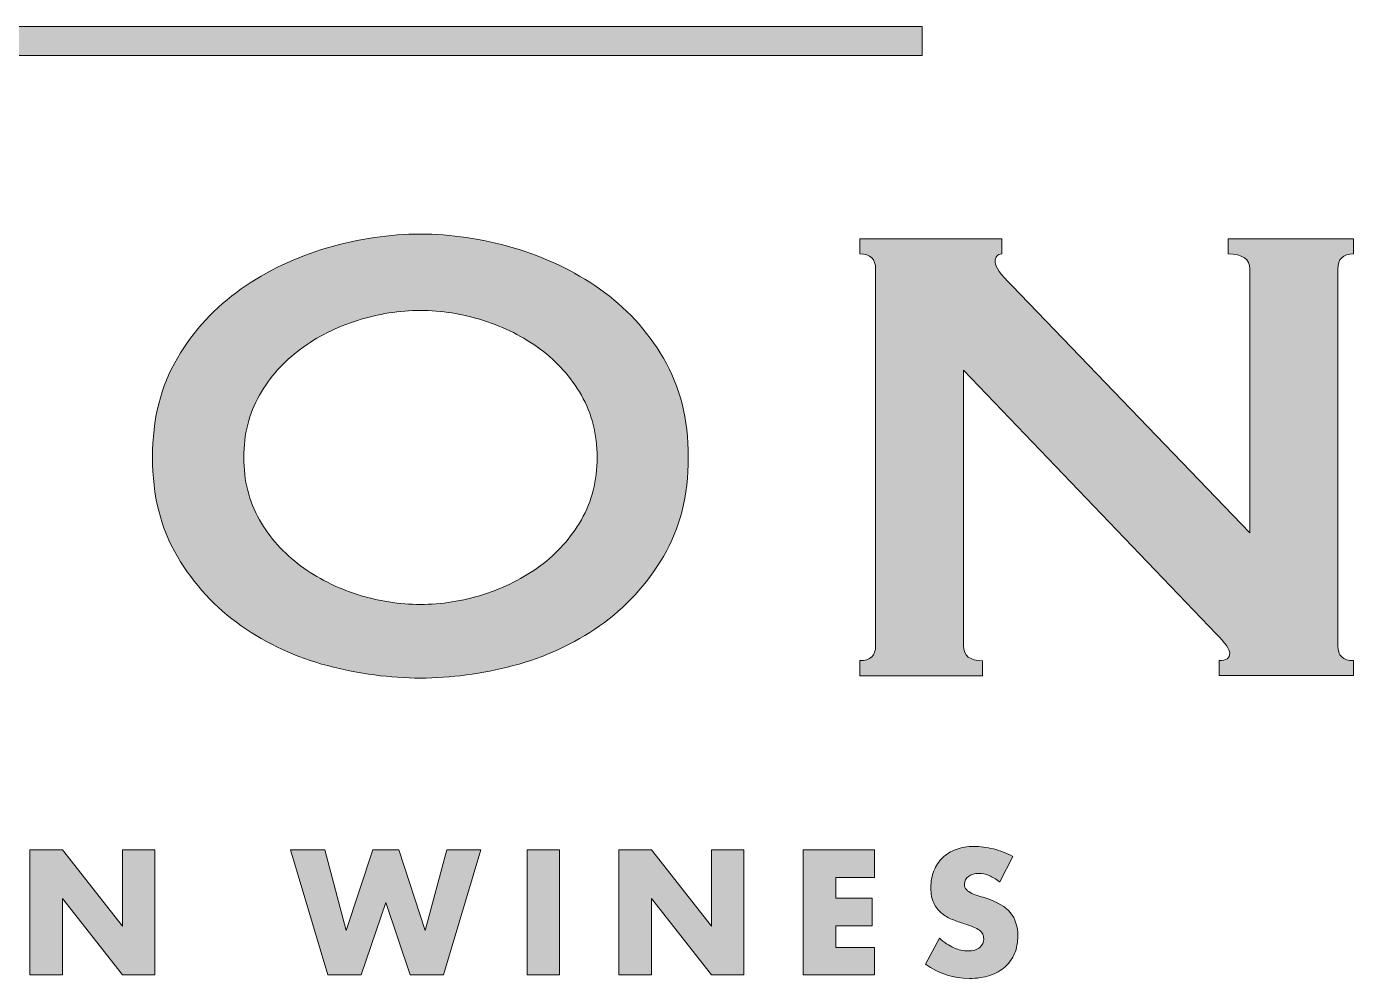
# Model space of a CAD drawing. Header units: millimetres. Extents: x 2 to 122, y 2 to 59.
# Drawn here: x 77.67 to 121.76, y 1.94 to 33.55 of the extents above; entities that cross this region are included whole.
import ezdxf

# ---------------------------------------------------------------- set-up
doc = ezdxf.new("R2010")
doc.units = ezdxf.units.MM
doc.header["$MEASUREMENT"] = 0
doc.layers.add('Layer 1', color=7, linetype='Continuous', lineweight=0)

# ---------------------------------------------------------------- blocks, each defined once
blk = doc.blocks.new('Block_0')
at = {"layer": 'Layer 1', "true_color": 0x231f20, "transparency": 33554687}
h = blk.add_hatch(color=250, dxfattribs=at)
h.dxf.hatch_style = 2
edge = h.paths.add_edge_path()
edge.add_spline(control_points=[(90.759, 24.123), (90.061, 24.123), (89.362, 24.014), (88.664, 23.791), (87.965, 23.569), (87.337, 23.255), (86.776, 22.839), (86.215, 22.426), (85.76, 21.915), (85.411, 21.308), (85.062, 20.701), (84.889, 20.013), (84.889, 19.241), (84.889, 18.468), (85.062, 17.78), (85.411, 17.173), (85.76, 16.566), (86.215, 16.058), (86.776, 15.642), (87.337, 15.229), (87.965, 14.912), (88.664, 14.69), (89.362, 14.471), (90.061, 14.358), (90.759, 14.358), (91.458, 14.358), (92.156, 14.467), (92.855, 14.69), (93.553, 14.912), (94.181, 15.226), (94.742, 15.642), (95.303, 16.055), (95.758, 16.566), (96.107, 17.173), (96.456, 17.78), (96.633, 18.468), (96.633, 19.241), (96.633, 20.013), (96.456, 20.701), (96.107, 21.308), (95.758, 21.915), (95.303, 22.423), (94.742, 22.839), (94.181, 23.252), (93.553, 23.569), (92.855, 23.791), (92.156, 24.01), (91.458, 24.123), (90.759, 24.123)], knot_values=[0, 0, 0, 0, 1, 1, 1, 2, 2, 2, 3, 3, 3, 4, 4, 4, 5, 5, 5, 6, 6, 6, 7, 7, 7, 8, 8, 8, 9, 9, 9, 10, 10, 10, 11, 11, 11, 12, 12, 12, 13, 13, 13, 14, 14, 14, 15, 15, 15, 16, 16, 16, 16], degree=3, periodic=0)
edge = h.paths.add_edge_path()
edge.add_spline(control_points=[(90.759, 26.659), (91.768, 26.659), (92.798, 26.508), (93.846, 26.204), (94.894, 25.901), (95.85, 25.446), (96.714, 24.839), (97.578, 24.232), (98.284, 23.467), (98.834, 22.539), (99.385, 21.611), (99.66, 20.514), (99.66, 19.244), (99.66, 17.974), (99.385, 16.877), (98.834, 15.949), (98.284, 15.021), (97.575, 14.252), (96.714, 13.649), (95.85, 13.042), (94.894, 12.601), (93.846, 12.326), (92.798, 12.051), (91.768, 11.913), (90.759, 11.913), (89.75, 11.913), (88.72, 12.051), (87.672, 12.326), (86.625, 12.601), (85.669, 13.042), (84.804, 13.649), (83.94, 14.256), (83.234, 15.021), (82.681, 15.949), (82.13, 16.877), (81.855, 17.974), (81.855, 19.244), (81.855, 20.514), (82.13, 21.611), (82.681, 22.539), (83.231, 23.467), (83.94, 24.232), (84.804, 24.839), (85.669, 25.446), (86.625, 25.901), (87.672, 26.204), (88.72, 26.508), (89.747, 26.659), (90.759, 26.659)], knot_values=[0, 0, 0, 0, 1, 1, 1, 2, 2, 2, 3, 3, 3, 4, 4, 4, 5, 5, 5, 6, 6, 6, 7, 7, 7, 8, 8, 8, 9, 9, 9, 10, 10, 10, 11, 11, 11, 12, 12, 12, 13, 13, 13, 14, 14, 14, 15, 15, 15, 16, 16, 16, 16], degree=3, periodic=0)
h = blk.add_hatch(color=250, dxfattribs=at)
h.dxf.hatch_style = 2
edge = h.paths.add_edge_path()
edge.add_spline(control_points=[(105.364, 12.492), (105.713, 12.492), (105.886, 12.658), (105.886, 12.989), (105.886, 12.989), (105.886, 25.502), (105.886, 25.502), (105.886, 25.834), (105.713, 26), (105.364, 26), (105.364, 26), (105.364, 26.497), (105.364, 26.497), (105.364, 26.497), (110.077, 26.497), (110.077, 26.497), (110.077, 26.497), (110.077, 26), (110.077, 26), (109.929, 26), (109.859, 25.908), (109.859, 25.725), (109.859, 25.576), (110.042, 25.319), (110.409, 24.952), (110.409, 24.952), (118.318, 16.739), (118.318, 16.739), (118.318, 16.739), (118.318, 25.502), (118.318, 25.502), (118.318, 25.834), (118.078, 26), (117.602, 26), (117.602, 26), (117.602, 26.497), (117.602, 26.497), (117.602, 26.497), (121.765, 26.497), (121.765, 26.497), (121.765, 26.497), (121.765, 26), (121.765, 26), (121.416, 26), (121.243, 25.834), (121.243, 25.502), (121.243, 25.502), (121.243, 12.989), (121.243, 12.989), (121.243, 12.658), (121.416, 12.492), (121.765, 12.492), (121.765, 12.492), (121.765, 11.994), (121.765, 11.994), (121.765, 11.994), (117.299, 11.994), (117.299, 11.994), (117.299, 11.994), (117.299, 12.492), (117.299, 12.492), (117.538, 12.492), (117.655, 12.573), (117.655, 12.739), (117.655, 12.866), (117.507, 13.077), (117.214, 13.374), (117.214, 13.374), (108.807, 22.137), (108.807, 22.137), (108.807, 22.137), (108.807, 12.986), (108.807, 12.986), (108.807, 12.654), (109.019, 12.488), (109.442, 12.488), (109.442, 12.488), (109.442, 11.991), (109.442, 11.991), (109.442, 11.991), (105.364, 11.991), (105.364, 11.991), (105.364, 11.991), (105.364, 12.488), (105.364, 12.488), (105.364, 12.488), (105.364, 12.488), (105.364, 12.488), (105.364, 12.488), (105.364, 12.492), (105.364, 12.492)], knot_values=[0, 0, 0, 0, 1, 1, 1, 2, 2, 2, 3, 3, 3, 4, 4, 4, 5, 5, 5, 6, 6, 6, 7, 7, 7, 8, 8, 8, 9, 9, 9, 10, 10, 10, 11, 11, 11, 12, 12, 12, 13, 13, 13, 14, 14, 14, 15, 15, 15, 16, 16, 16, 17, 17, 17, 18, 18, 18, 19, 19, 19, 20, 20, 20, 21, 21, 21, 22, 22, 22, 23, 23, 23, 24, 24, 24, 25, 25, 25, 26, 26, 26, 27, 27, 27, 28, 28, 28, 29, 29, 29, 30, 30, 30, 30], degree=3, periodic=0)
at = {"layer": 'Layer 1'}
for points, knots in [([(90.759, 26.659), (91.768, 26.659), (92.798, 26.508), (93.846, 26.204), (94.894, 25.901), (95.85, 25.446), (96.714, 24.839), (97.578, 24.232), (98.284, 23.467), (98.834, 22.539), (99.385, 21.611), (99.66, 20.514), (99.66, 19.244), (99.66, 17.974), (99.385, 16.877), (98.834, 15.949), (98.284, 15.021), (97.575, 14.252), (96.714, 13.649), (95.85, 13.042), (94.894, 12.601), (93.846, 12.326), (92.798, 12.051), (91.768, 11.913), (90.759, 11.913), (89.75, 11.913), (88.72, 12.051), (87.672, 12.326), (86.625, 12.601), (85.669, 13.042), (84.804, 13.649), (83.94, 14.256), (83.234, 15.021), (82.681, 15.949), (82.13, 16.877), (81.855, 17.974), (81.855, 19.244), (81.855, 20.514), (82.13, 21.611), (82.681, 22.539), (83.231, 23.467), (83.94, 24.232), (84.804, 24.839), (85.669, 25.446), (86.625, 25.901), (87.672, 26.204), (88.72, 26.508), (89.747, 26.659), (90.759, 26.659)], [0, 0, 0, 0, 1, 1, 1, 2, 2, 2, 3, 3, 3, 4, 4, 4, 5, 5, 5, 6, 6, 6, 7, 7, 7, 8, 8, 8, 9, 9, 9, 10, 10, 10, 11, 11, 11, 12, 12, 12, 13, 13, 13, 14, 14, 14, 15, 15, 15, 16, 16, 16, 16]), ([(105.364, 12.492), (105.713, 12.492), (105.886, 12.658), (105.886, 12.989), (105.886, 12.989), (105.886, 25.502), (105.886, 25.502), (105.886, 25.834), (105.713, 26), (105.364, 26), (105.364, 26), (105.364, 26.497), (105.364, 26.497), (105.364, 26.497), (110.077, 26.497), (110.077, 26.497), (110.077, 26.497), (110.077, 26), (110.077, 26), (109.929, 26), (109.859, 25.908), (109.859, 25.725), (109.859, 25.576), (110.042, 25.319), (110.409, 24.952), (110.409, 24.952), (118.318, 16.739), (118.318, 16.739), (118.318, 16.739), (118.318, 25.502), (118.318, 25.502), (118.318, 25.834), (118.078, 26), (117.602, 26), (117.602, 26), (117.602, 26.497), (117.602, 26.497), (117.602, 26.497), (121.765, 26.497), (121.765, 26.497), (121.765, 26.497), (121.765, 26), (121.765, 26), (121.416, 26), (121.243, 25.834), (121.243, 25.502), (121.243, 25.502), (121.243, 12.989), (121.243, 12.989), (121.243, 12.658), (121.416, 12.492), (121.765, 12.492), (121.765, 12.492), (121.765, 11.994), (121.765, 11.994), (121.765, 11.994), (117.299, 11.994), (117.299, 11.994), (117.299, 11.994), (117.299, 12.492), (117.299, 12.492), (117.538, 12.492), (117.655, 12.573), (117.655, 12.739), (117.655, 12.866), (117.507, 13.077), (117.214, 13.374), (117.214, 13.374), (108.807, 22.137), (108.807, 22.137), (108.807, 22.137), (108.807, 12.986), (108.807, 12.986), (108.807, 12.654), (109.019, 12.488), (109.442, 12.488), (109.442, 12.488), (109.442, 11.991), (109.442, 11.991), (109.442, 11.991), (105.364, 11.991), (105.364, 11.991), (105.364, 11.991), (105.364, 12.488), (105.364, 12.488), (105.364, 12.488), (105.364, 12.488), (105.364, 12.488), (105.364, 12.488), (105.364, 12.492), (105.364, 12.492)], [0, 0, 0, 0, 1, 1, 1, 2, 2, 2, 3, 3, 3, 4, 4, 4, 5, 5, 5, 6, 6, 6, 7, 7, 7, 8, 8, 8, 9, 9, 9, 10, 10, 10, 11, 11, 11, 12, 12, 12, 13, 13, 13, 14, 14, 14, 15, 15, 15, 16, 16, 16, 17, 17, 17, 18, 18, 18, 19, 19, 19, 20, 20, 20, 21, 21, 21, 22, 22, 22, 23, 23, 23, 24, 24, 24, 25, 25, 25, 26, 26, 26, 27, 27, 27, 28, 28, 28, 29, 29, 29, 30, 30, 30, 30]), ([(90.759, 24.123), (90.061, 24.123), (89.362, 24.014), (88.664, 23.791), (87.965, 23.569), (87.337, 23.255), (86.776, 22.839), (86.215, 22.426), (85.76, 21.915), (85.411, 21.308), (85.062, 20.701), (84.889, 20.013), (84.889, 19.241), (84.889, 18.468), (85.062, 17.78), (85.411, 17.173), (85.76, 16.566), (86.215, 16.058), (86.776, 15.642), (87.337, 15.229), (87.965, 14.912), (88.664, 14.69), (89.362, 14.471), (90.061, 14.358), (90.759, 14.358), (91.458, 14.358), (92.156, 14.467), (92.855, 14.69), (93.553, 14.912), (94.181, 15.226), (94.742, 15.642), (95.303, 16.055), (95.758, 16.566), (96.107, 17.173), (96.456, 17.78), (96.633, 18.468), (96.633, 19.241), (96.633, 20.013), (96.456, 20.701), (96.107, 21.308), (95.758, 21.915), (95.303, 22.423), (94.742, 22.839), (94.181, 23.252), (93.553, 23.569), (92.855, 23.791), (92.156, 24.01), (91.458, 24.123), (90.759, 24.123)], [0, 0, 0, 0, 1, 1, 1, 2, 2, 2, 3, 3, 3, 4, 4, 4, 5, 5, 5, 6, 6, 6, 7, 7, 7, 8, 8, 8, 9, 9, 9, 10, 10, 10, 11, 11, 11, 12, 12, 12, 13, 13, 13, 14, 14, 14, 15, 15, 15, 16, 16, 16, 16])]:
    blk.add_open_spline(points, degree=3, knots=knots, dxfattribs=at)
blk = doc.blocks.new('Block_1')
at = {"layer": 'Layer 1', "true_color": 0x231f20, "transparency": 33554687}
h = blk.add_hatch(color=250, dxfattribs=at)
h.dxf.hatch_style = 2
edge = h.paths.add_edge_path()
edge.add_spline(control_points=[(77.784, 2.053), (77.784, 2.053), (77.784, 6.209), (77.784, 6.209), (77.784, 6.209), (78.863, 6.209), (78.863, 6.209), (78.863, 6.209), (80.86, 3.669), (80.86, 3.669), (80.86, 3.669), (80.86, 6.209), (80.86, 6.209), (80.86, 6.209), (81.936, 6.209), (81.936, 6.209), (81.936, 6.209), (81.936, 2.053), (81.936, 2.053), (81.936, 2.053), (80.86, 2.053), (80.86, 2.053), (80.86, 2.053), (78.863, 4.593), (78.863, 4.593), (78.863, 4.593), (78.863, 2.053), (78.863, 2.053), (78.863, 2.053), (77.784, 2.053), (77.784, 2.053)], knot_values=[0, 0, 0, 0, 1, 1, 1, 2, 2, 2, 3, 3, 3, 4, 4, 4, 5, 5, 5, 6, 6, 6, 7, 7, 7, 8, 8, 8, 9, 9, 9, 10, 10, 10, 10], degree=3, periodic=0)
h = blk.add_hatch(color=250, dxfattribs=at)
h.dxf.hatch_style = 2
edge = h.paths.add_edge_path()
edge.add_spline(control_points=[(87.577, 6.209), (87.577, 6.209), (88.293, 3.524), (88.293, 3.524), (88.293, 3.524), (89.175, 6.209), (89.175, 6.209), (89.175, 6.209), (90.036, 6.209), (90.036, 6.209), (90.036, 6.209), (90.918, 3.524), (90.918, 3.524), (90.918, 3.524), (91.634, 6.209), (91.634, 6.209), (91.634, 6.209), (92.763, 6.209), (92.763, 6.209), (92.763, 6.209), (91.521, 2.053), (91.521, 2.053), (91.521, 2.053), (90.42, 2.053), (90.42, 2.053), (90.42, 2.053), (89.606, 4.463), (89.606, 4.463), (89.606, 4.463), (88.791, 2.053), (88.791, 2.053), (88.791, 2.053), (87.686, 2.053), (87.686, 2.053), (87.686, 2.053), (86.445, 6.209), (86.445, 6.209), (86.445, 6.209), (87.577, 6.209), (87.577, 6.209), (87.577, 6.209), (87.577, 6.209), (87.577, 6.209)], knot_values=[0, 0, 0, 0, 1, 1, 1, 2, 2, 2, 3, 3, 3, 4, 4, 4, 5, 5, 5, 6, 6, 6, 7, 7, 7, 8, 8, 8, 9, 9, 9, 10, 10, 10, 11, 11, 11, 12, 12, 12, 13, 13, 13, 14, 14, 14, 14], degree=3, periodic=0)
h = blk.add_hatch(color=250, dxfattribs=at)
h.dxf.hatch_style = 2
edge = h.paths.add_edge_path()
edge.add_spline(control_points=[(95.384, 6.209), (95.384, 6.209), (95.384, 2.053), (95.384, 2.053), (95.384, 2.053), (94.305, 2.053), (94.305, 2.053), (94.305, 2.053), (94.305, 6.209), (94.305, 6.209), (94.305, 6.209), (95.384, 6.209), (95.384, 6.209)], knot_values=[0, 0, 0, 0, 1, 1, 1, 2, 2, 2, 3, 3, 3, 4, 4, 4, 4], degree=3, periodic=0)
h = blk.add_hatch(color=250, dxfattribs=at)
h.dxf.hatch_style = 2
edge = h.paths.add_edge_path()
edge.add_spline(control_points=[(97.356, 2.053), (97.356, 2.053), (97.356, 6.209), (97.356, 6.209), (97.356, 6.209), (98.436, 6.209), (98.436, 6.209), (98.436, 6.209), (100.432, 3.669), (100.432, 3.669), (100.432, 3.669), (100.432, 6.209), (100.432, 6.209), (100.432, 6.209), (101.508, 6.209), (101.508, 6.209), (101.508, 6.209), (101.508, 2.053), (101.508, 2.053), (101.508, 2.053), (100.432, 2.053), (100.432, 2.053), (100.432, 2.053), (98.436, 4.593), (98.436, 4.593), (98.436, 4.593), (98.436, 2.053), (98.436, 2.053), (98.436, 2.053), (97.356, 2.053), (97.356, 2.053)], knot_values=[0, 0, 0, 0, 1, 1, 1, 2, 2, 2, 3, 3, 3, 4, 4, 4, 5, 5, 5, 6, 6, 6, 7, 7, 7, 8, 8, 8, 9, 9, 9, 10, 10, 10, 10], degree=3, periodic=0)
h = blk.add_hatch(color=250, dxfattribs=at)
h.dxf.hatch_style = 2
edge = h.paths.add_edge_path()
edge.add_spline(control_points=[(105.844, 5.295), (105.844, 5.295), (104.56, 5.295), (104.56, 5.295), (104.56, 5.295), (104.56, 4.6), (104.56, 4.6), (104.56, 4.6), (105.773, 4.6), (105.773, 4.6), (105.773, 4.6), (105.773, 3.687), (105.773, 3.687), (105.773, 3.687), (104.56, 3.687), (104.56, 3.687), (104.56, 3.687), (104.56, 2.97), (104.56, 2.97), (104.56, 2.97), (105.844, 2.97), (105.844, 2.97), (105.844, 2.97), (105.844, 2.057), (105.844, 2.057), (105.844, 2.057), (103.48, 2.057), (103.48, 2.057), (103.48, 2.057), (103.48, 6.212), (103.48, 6.212), (103.48, 6.212), (105.844, 6.212), (105.844, 6.212), (105.844, 6.212), (105.844, 5.299), (105.844, 5.299), (105.844, 5.299), (105.844, 5.299), (105.844, 5.299), (105.844, 5.299), (105.844, 5.295), (105.844, 5.295)], knot_values=[0, 0, 0, 0, 1, 1, 1, 2, 2, 2, 3, 3, 3, 4, 4, 4, 5, 5, 5, 6, 6, 6, 7, 7, 7, 8, 8, 8, 9, 9, 9, 10, 10, 10, 11, 11, 11, 12, 12, 12, 13, 13, 13, 14, 14, 14, 14], degree=3, periodic=0)
h = blk.add_hatch(color=250, dxfattribs=at)
h.dxf.hatch_style = 2
edge = h.paths.add_edge_path()
edge.add_spline(control_points=[(110.007, 5.144), (109.89, 5.239), (109.77, 5.309), (109.654, 5.355), (109.537, 5.401), (109.421, 5.426), (109.312, 5.426), (109.174, 5.426), (109.058, 5.394), (108.97, 5.327), (108.881, 5.26), (108.839, 5.175), (108.839, 5.069), (108.839, 4.995), (108.86, 4.935), (108.906, 4.886), (108.952, 4.837), (109.008, 4.798), (109.079, 4.763), (109.149, 4.727), (109.231, 4.695), (109.322, 4.671), (109.41, 4.646), (109.502, 4.618), (109.59, 4.59), (109.943, 4.473), (110.201, 4.314), (110.367, 4.117), (110.529, 3.919), (110.61, 3.665), (110.61, 3.348), (110.61, 3.136), (110.575, 2.942), (110.504, 2.769), (110.434, 2.596), (110.328, 2.448), (110.19, 2.325), (110.053, 2.201), (109.883, 2.106), (109.682, 2.039), (109.481, 1.972), (109.255, 1.937), (109.001, 1.937), (108.476, 1.937), (107.989, 2.092), (107.541, 2.406), (107.541, 2.406), (108.003, 3.277), (108.003, 3.277), (108.165, 3.133), (108.324, 3.027), (108.483, 2.956), (108.641, 2.886), (108.797, 2.85), (108.952, 2.85), (109.128, 2.85), (109.259, 2.889), (109.347, 2.97), (109.435, 3.052), (109.478, 3.143), (109.478, 3.246), (109.478, 3.309), (109.467, 3.362), (109.446, 3.408), (109.425, 3.454), (109.386, 3.496), (109.336, 3.535), (109.283, 3.574), (109.216, 3.609), (109.135, 3.644), (109.054, 3.679), (108.952, 3.715), (108.835, 3.754), (108.698, 3.796), (108.56, 3.845), (108.426, 3.898), (108.292, 3.951), (108.172, 4.022), (108.07, 4.11), (107.964, 4.198), (107.879, 4.307), (107.816, 4.445), (107.752, 4.579), (107.721, 4.748), (107.721, 4.953), (107.721, 5.158), (107.756, 5.345), (107.823, 5.514), (107.89, 5.683), (107.985, 5.824), (108.109, 5.944), (108.232, 6.064), (108.384, 6.156), (108.56, 6.223), (108.737, 6.29), (108.938, 6.322), (109.156, 6.322), (109.361, 6.322), (109.576, 6.294), (109.802, 6.237), (110.028, 6.181), (110.24, 6.096), (110.448, 5.987), (110.448, 5.987), (110.017, 5.144), (110.017, 5.144), (110.017, 5.144), (110.007, 5.144), (110.007, 5.144), (110.007, 5.144), (110.007, 5.144), (110.007, 5.144)], knot_values=[0, 0, 0, 0, 1, 1, 1, 2, 2, 2, 3, 3, 3, 4, 4, 4, 5, 5, 5, 6, 6, 6, 7, 7, 7, 8, 8, 8, 9, 9, 9, 10, 10, 10, 11, 11, 11, 12, 12, 12, 13, 13, 13, 14, 14, 14, 15, 15, 15, 16, 16, 16, 17, 17, 17, 18, 18, 18, 19, 19, 19, 20, 20, 20, 21, 21, 21, 22, 22, 22, 23, 23, 23, 24, 24, 24, 25, 25, 25, 26, 26, 26, 27, 27, 27, 28, 28, 28, 29, 29, 29, 30, 30, 30, 31, 31, 31, 32, 32, 32, 33, 33, 33, 34, 34, 34, 35, 35, 35, 36, 36, 36, 37, 37, 37, 37], degree=3, periodic=0)
at = {"layer": 'Layer 1'}
for points, knots in [([(77.784, 2.053), (77.784, 2.053), (77.784, 6.209), (77.784, 6.209), (77.784, 6.209), (78.863, 6.209), (78.863, 6.209), (78.863, 6.209), (80.86, 3.669), (80.86, 3.669), (80.86, 3.669), (80.86, 6.209), (80.86, 6.209), (80.86, 6.209), (81.936, 6.209), (81.936, 6.209), (81.936, 6.209), (81.936, 2.053), (81.936, 2.053), (81.936, 2.053), (80.86, 2.053), (80.86, 2.053), (80.86, 2.053), (78.863, 4.593), (78.863, 4.593), (78.863, 4.593), (78.863, 2.053), (78.863, 2.053), (78.863, 2.053), (77.784, 2.053), (77.784, 2.053)], [0, 0, 0, 0, 1, 1, 1, 2, 2, 2, 3, 3, 3, 4, 4, 4, 5, 5, 5, 6, 6, 6, 7, 7, 7, 8, 8, 8, 9, 9, 9, 10, 10, 10, 10]), ([(87.577, 6.209), (87.577, 6.209), (88.293, 3.524), (88.293, 3.524), (88.293, 3.524), (89.175, 6.209), (89.175, 6.209), (89.175, 6.209), (90.036, 6.209), (90.036, 6.209), (90.036, 6.209), (90.918, 3.524), (90.918, 3.524), (90.918, 3.524), (91.634, 6.209), (91.634, 6.209), (91.634, 6.209), (92.763, 6.209), (92.763, 6.209), (92.763, 6.209), (91.521, 2.053), (91.521, 2.053), (91.521, 2.053), (90.42, 2.053), (90.42, 2.053), (90.42, 2.053), (89.606, 4.463), (89.606, 4.463), (89.606, 4.463), (88.791, 2.053), (88.791, 2.053), (88.791, 2.053), (87.686, 2.053), (87.686, 2.053), (87.686, 2.053), (86.445, 6.209), (86.445, 6.209), (86.445, 6.209), (87.577, 6.209), (87.577, 6.209), (87.577, 6.209), (87.577, 6.209), (87.577, 6.209)], [0, 0, 0, 0, 1, 1, 1, 2, 2, 2, 3, 3, 3, 4, 4, 4, 5, 5, 5, 6, 6, 6, 7, 7, 7, 8, 8, 8, 9, 9, 9, 10, 10, 10, 11, 11, 11, 12, 12, 12, 13, 13, 13, 14, 14, 14, 14]), ([(95.384, 6.209), (95.384, 6.209), (95.384, 2.053), (95.384, 2.053), (95.384, 2.053), (94.305, 2.053), (94.305, 2.053), (94.305, 2.053), (94.305, 6.209), (94.305, 6.209), (94.305, 6.209), (95.384, 6.209), (95.384, 6.209)], [0, 0, 0, 0, 1, 1, 1, 2, 2, 2, 3, 3, 3, 4, 4, 4, 4]), ([(97.356, 2.053), (97.356, 2.053), (97.356, 6.209), (97.356, 6.209), (97.356, 6.209), (98.436, 6.209), (98.436, 6.209), (98.436, 6.209), (100.432, 3.669), (100.432, 3.669), (100.432, 3.669), (100.432, 6.209), (100.432, 6.209), (100.432, 6.209), (101.508, 6.209), (101.508, 6.209), (101.508, 6.209), (101.508, 2.053), (101.508, 2.053), (101.508, 2.053), (100.432, 2.053), (100.432, 2.053), (100.432, 2.053), (98.436, 4.593), (98.436, 4.593), (98.436, 4.593), (98.436, 2.053), (98.436, 2.053), (98.436, 2.053), (97.356, 2.053), (97.356, 2.053)], [0, 0, 0, 0, 1, 1, 1, 2, 2, 2, 3, 3, 3, 4, 4, 4, 5, 5, 5, 6, 6, 6, 7, 7, 7, 8, 8, 8, 9, 9, 9, 10, 10, 10, 10]), ([(105.844, 5.295), (105.844, 5.295), (104.56, 5.295), (104.56, 5.295), (104.56, 5.295), (104.56, 4.6), (104.56, 4.6), (104.56, 4.6), (105.773, 4.6), (105.773, 4.6), (105.773, 4.6), (105.773, 3.687), (105.773, 3.687), (105.773, 3.687), (104.56, 3.687), (104.56, 3.687), (104.56, 3.687), (104.56, 2.97), (104.56, 2.97), (104.56, 2.97), (105.844, 2.97), (105.844, 2.97), (105.844, 2.97), (105.844, 2.057), (105.844, 2.057), (105.844, 2.057), (103.48, 2.057), (103.48, 2.057), (103.48, 2.057), (103.48, 6.212), (103.48, 6.212), (103.48, 6.212), (105.844, 6.212), (105.844, 6.212), (105.844, 6.212), (105.844, 5.299), (105.844, 5.299), (105.844, 5.299), (105.844, 5.299), (105.844, 5.299), (105.844, 5.299), (105.844, 5.295), (105.844, 5.295)], [0, 0, 0, 0, 1, 1, 1, 2, 2, 2, 3, 3, 3, 4, 4, 4, 5, 5, 5, 6, 6, 6, 7, 7, 7, 8, 8, 8, 9, 9, 9, 10, 10, 10, 11, 11, 11, 12, 12, 12, 13, 13, 13, 14, 14, 14, 14]), ([(110.007, 5.144), (109.89, 5.239), (109.77, 5.309), (109.654, 5.355), (109.537, 5.401), (109.421, 5.426), (109.312, 5.426), (109.174, 5.426), (109.058, 5.394), (108.97, 5.327), (108.881, 5.26), (108.839, 5.175), (108.839, 5.069), (108.839, 4.995), (108.86, 4.935), (108.906, 4.886), (108.952, 4.837), (109.008, 4.798), (109.079, 4.763), (109.149, 4.727), (109.231, 4.695), (109.322, 4.671), (109.41, 4.646), (109.502, 4.618), (109.59, 4.59), (109.943, 4.473), (110.201, 4.314), (110.367, 4.117), (110.529, 3.919), (110.61, 3.665), (110.61, 3.348), (110.61, 3.136), (110.575, 2.942), (110.504, 2.769), (110.434, 2.596), (110.328, 2.448), (110.19, 2.325), (110.053, 2.201), (109.883, 2.106), (109.682, 2.039), (109.481, 1.972), (109.255, 1.937), (109.001, 1.937), (108.476, 1.937), (107.989, 2.092), (107.541, 2.406), (107.541, 2.406), (108.003, 3.277), (108.003, 3.277), (108.165, 3.133), (108.324, 3.027), (108.483, 2.956), (108.641, 2.886), (108.797, 2.85), (108.952, 2.85), (109.128, 2.85), (109.259, 2.889), (109.347, 2.97), (109.435, 3.052), (109.478, 3.143), (109.478, 3.246), (109.478, 3.309), (109.467, 3.362), (109.446, 3.408), (109.425, 3.454), (109.386, 3.496), (109.336, 3.535), (109.283, 3.574), (109.216, 3.609), (109.135, 3.644), (109.054, 3.679), (108.952, 3.715), (108.835, 3.754), (108.698, 3.796), (108.56, 3.845), (108.426, 3.898), (108.292, 3.951), (108.172, 4.022), (108.07, 4.11), (107.964, 4.198), (107.879, 4.307), (107.816, 4.445), (107.752, 4.579), (107.721, 4.748), (107.721, 4.953), (107.721, 5.158), (107.756, 5.345), (107.823, 5.514), (107.89, 5.683), (107.985, 5.824), (108.109, 5.944), (108.232, 6.064), (108.384, 6.156), (108.56, 6.223), (108.737, 6.29), (108.938, 6.322), (109.156, 6.322), (109.361, 6.322), (109.576, 6.294), (109.802, 6.237), (110.028, 6.181), (110.24, 6.096), (110.448, 5.987), (110.448, 5.987), (110.017, 5.144), (110.017, 5.144), (110.017, 5.144), (110.007, 5.144), (110.007, 5.144), (110.007, 5.144), (110.007, 5.144), (110.007, 5.144)], [0, 0, 0, 0, 1, 1, 1, 2, 2, 2, 3, 3, 3, 4, 4, 4, 5, 5, 5, 6, 6, 6, 7, 7, 7, 8, 8, 8, 9, 9, 9, 10, 10, 10, 11, 11, 11, 12, 12, 12, 13, 13, 13, 14, 14, 14, 15, 15, 15, 16, 16, 16, 17, 17, 17, 18, 18, 18, 19, 19, 19, 20, 20, 20, 21, 21, 21, 22, 22, 22, 23, 23, 23, 24, 24, 24, 25, 25, 25, 26, 26, 26, 27, 27, 27, 28, 28, 28, 29, 29, 29, 30, 30, 30, 31, 31, 31, 32, 32, 32, 33, 33, 33, 34, 34, 34, 35, 35, 35, 36, 36, 36, 37, 37, 37, 37])]:
    blk.add_open_spline(points, degree=3, knots=knots, dxfattribs=at)

msp = doc.modelspace()

# ---------------------------------------------------------------- hatches: boundary and pattern name
at = {"layer": 'Layer 1', "true_color": 0x231f20, "transparency": 33554687}
h = msp.add_hatch(color=250, dxfattribs=at)
h.dxf.hatch_style = 2
h.paths.add_polyline_path([(75.787, 33.553), (107.428, 33.553), (107.428, 32.593), (75.787, 32.593)])

# ---------------------------------------------------------------- linework, layer by layer
at = {"layer": 'Layer 1'}
msp.add_lwpolyline([(75.787, 33.553), (107.428, 33.553), (107.428, 32.593), (75.787, 32.593)], close=True, dxfattribs=at)

# ---------------------------------------------------------------- block references
for name in ['Block_0', 'Block_1']:
    msp.add_blockref(name, (0, 0), dxfattribs=at)

doc.saveas('drawing.dxf')
